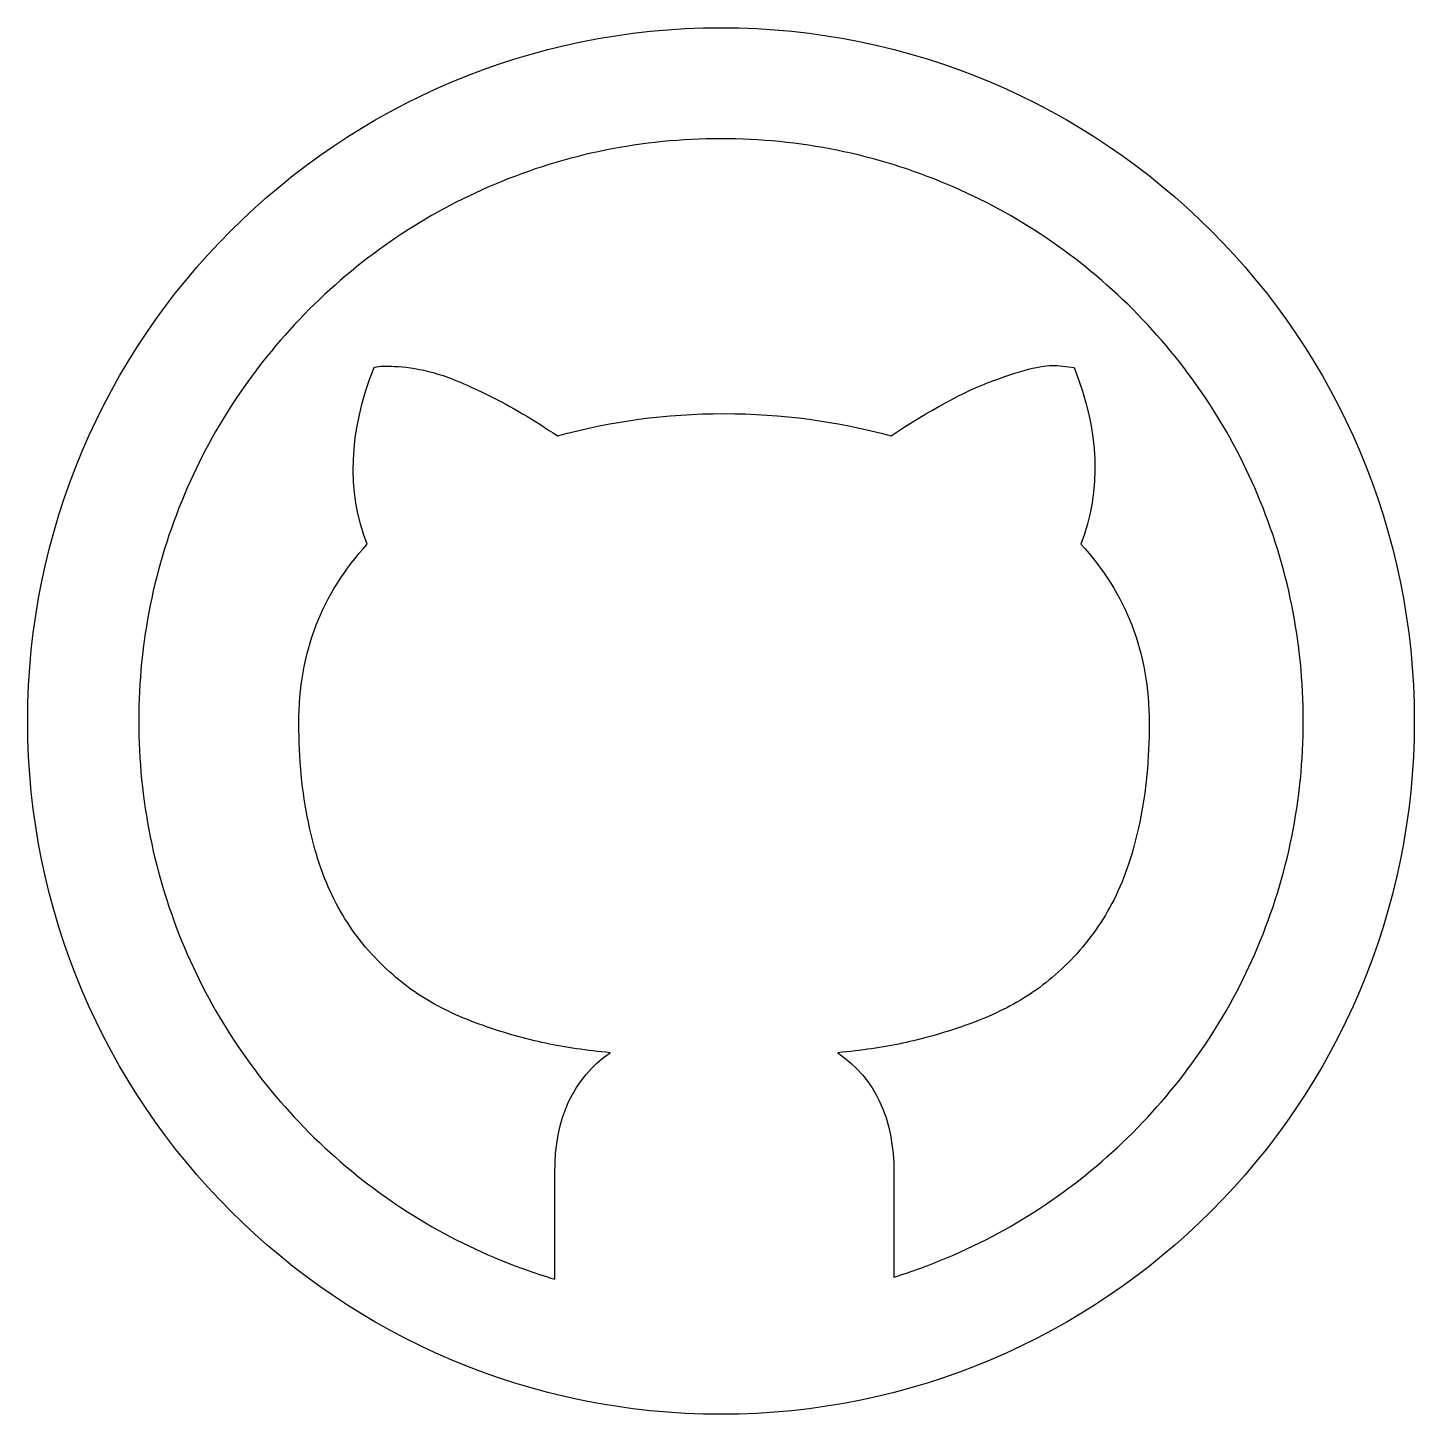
# Model space of a CAD drawing. Header units: centimetres. Extents: x -6.8 to 6.8, y -6.8 to 6.8.
import ezdxf

# ---------------------------------------------------------------- set-up
doc = ezdxf.new("R2010")
doc.units = ezdxf.units.CM
doc.header["$MEASUREMENT"] = 0
doc.layers.add('Layer 1', color=7, linetype='Continuous')

msp = doc.modelspace()

# ---------------------------------------------------------------- linework, layer by layer
at = {"layer": 'Layer 1'}
for points, knots in [([(0, 6.77333), (-3.74081, 6.77333), (-6.77333, 3.74081), (-6.77333, 0), (-6.77333, 0), (-6.77333, -3.74081), (-3.74081, -6.77333), (0, -6.77333), (0, -6.77333), (3.74081, -6.77333), (6.77333, -3.74081), (6.77333, 0), (6.77333, 0), (6.77333, 3.74081), (3.74081, 6.77333), (0, 6.77333)], [0, 0, 0, 0, 0.2, 0.2, 0.2, 0.2, 0.4, 0.4, 0.4, 0.4, 0.6, 0.6, 0.6, 0.6, 1, 1, 1, 1]), ([(4.02238, -4.02238), (3.49956, -4.54517), (2.89113, -4.95549), (2.21385, -5.24195), (2.21385, -5.24195), (2.04182, -5.31471), (1.86711, -5.37858), (1.68995, -5.43367), (1.68995, -5.43367), (1.68995, -5.43367), (1.68995, -4.41854), (1.68995, -4.41854), (1.68995, -4.41854), (1.68995, -3.88495), (1.50696, -3.4925), (1.14094, -3.24114), (1.14094, -3.24114), (1.37028, -3.2191), (1.58081, -3.18822), (1.77263, -3.14854), (1.77263, -3.14854), (1.96445, -3.10886), (2.16734, -3.05152), (2.38117, -2.97656), (2.38117, -2.97656), (2.59506, -2.9016), (2.78688, -2.81231), (2.95664, -2.70867), (2.95664, -2.70867), (3.12645, -2.60503), (3.28959, -2.47054), (3.44612, -2.30518), (3.44612, -2.30518), (3.6027, -2.13982), (3.73385, -1.95241), (3.83969, -1.74294), (3.83969, -1.74294), (3.94553, -1.53347), (4.02934, -1.28212), (4.09104, -0.98888), (4.09104, -0.98888), (4.15279, -0.69564), (4.18364, -0.37261), (4.18364, -0.01984), (4.18364, -0.01984), (4.18364, 0.66366), (3.96097, 1.24574), (3.51557, 1.72641), (3.51557, 1.72641), (3.71845, 2.25558), (3.69639, 2.83105), (3.44942, 3.45282), (3.44942, 3.45282), (3.44942, 3.45282), (3.28406, 3.47266), (3.28406, 3.47266), (3.28406, 3.47266), (3.16944, 3.48589), (2.96325, 3.43739), (2.6656, 3.32714), (2.6656, 3.32714), (2.36795, 3.21689), (2.03391, 3.0361), (1.66349, 2.78474), (1.66349, 2.78474), (1.13877, 2.93026), (0.59415, 3.00302), (0.02971, 3.00302), (0.02971, 3.00302), (-0.53914, 3.00302), (-1.08154, 2.93026), (-1.59748, 2.78474), (-1.59748, 2.78474), (-1.83119, 2.94349), (-2.05278, 3.07467), (-2.26225, 3.17831), (-2.26225, 3.17831), (-2.47172, 3.28195), (-2.63928, 3.35249), (-2.76496, 3.38998), (-2.76496, 3.38998), (-2.89064, 3.42747), (-3.0075, 3.45062), (-3.11553, 3.45943), (-3.11553, 3.45943), (-3.22356, 3.46824), (-3.29301, 3.47046), (-3.32389, 3.46604), (-3.32389, 3.46604), (-3.35477, 3.46162), (-3.37681, 3.45723), (-3.39004, 3.45281), (-3.39004, 3.45281), (-3.63698, 2.82662), (-3.65904, 2.25115), (-3.45619, 1.7264), (-3.45619, 1.7264), (-3.90156, 1.24573), (-4.12426, 0.66365), (-4.12426, -0.01985), (-4.12426, -0.01985), (-4.12426, -0.37262), (-4.09338, -0.69565), (-4.03166, -0.98889), (-4.03166, -0.98889), (-3.96994, -1.28213), (-3.88614, -1.53348), (-3.78031, -1.74295), (-3.78031, -1.74295), (-3.67448, -1.95242), (-3.5433, -2.13983), (-3.38674, -2.30519), (-3.38674, -2.30519), (-3.23018, -2.47055), (-3.06704, -2.60504), (-2.89726, -2.70868), (-2.89726, -2.70868), (-2.72748, -2.81232), (-2.53565, -2.90161), (-2.32179, -2.97657), (-2.32179, -2.97657), (-2.10793, -3.05153), (-1.90507, -3.10886), (-1.71325, -3.14855), (-1.71325, -3.14855), (-1.52143, -3.18824), (-1.31087, -3.21911), (-1.08156, -3.24115), (-1.08156, -3.24115), (-1.44317, -3.48809), (-1.62396, -3.88057), (-1.62396, -4.41855), (-1.62396, -4.41855), (-1.62396, -4.41855), (-1.62396, -5.45347), (-1.62396, -5.45347), (-1.62396, -5.45347), (-1.82369, -5.39402), (-2.02057, -5.32377), (-2.21398, -5.24196), (-2.21398, -5.24196), (-2.89123, -4.9555), (-3.4997, -4.54518), (-4.02249, -4.02239), (-4.02249, -4.02239), (-4.54525, -3.49963), (-4.9556, -2.89114), (-5.24203, -2.21386), (-5.24203, -2.21386), (-5.53828, -1.51328), (-5.68854, -0.76843), (-5.68854, 0), (-5.68854, 0), (-5.68854, 0.76843), (-5.53828, 1.51328), (-5.24195, 2.2139), (-5.24195, 2.2139), (-4.95549, 2.89115), (-4.54517, 3.49962), (-4.02241, 4.02241), (-4.02241, 4.02241), (-3.49965, 4.5452), (-2.89116, 4.95552), (-2.2139, 5.24195), (-2.2139, 5.24195), (-1.51328, 5.53828), (-0.76843, 5.68854), (0, 5.68854), (0, 5.68854), (0.76843, 5.68854), (1.51328, 5.53828), (2.21393, 5.24195), (2.21393, 5.24195), (2.89121, 4.95549), (3.49965, 4.54517), (4.02246, 4.02241), (4.02246, 4.02241), (4.54522, 3.49965), (4.95554, 2.89116), (5.24198, 2.2139), (5.24198, 2.2139), (5.53826, 1.51328), (5.68854, 0.76843), (5.68854, 0), (5.68854, 0), (5.68854, -0.76843), (5.53826, -1.51328), (5.24195, -2.2139), (5.24195, -2.2139), (4.95551, -2.89113), (4.54514, -3.49964), (4.02238, -4.02238)], [0, 0, 0, 0, 0.02040816, 0.02040816, 0.02040816, 0.02040816, 0.04081633, 0.04081633, 0.04081633, 0.04081633, 0.06122449, 0.06122449, 0.06122449, 0.06122449, 0.08163265, 0.08163265, 0.08163265, 0.08163265, 0.10204082, 0.10204082, 0.10204082, 0.10204082, 0.12244898, 0.12244898, 0.12244898, 0.12244898, 0.14285714, 0.14285714, 0.14285714, 0.14285714, 0.16326531, 0.16326531, 0.16326531, 0.16326531, 0.18367347, 0.18367347, 0.18367347, 0.18367347, 0.20408163, 0.20408163, 0.20408163, 0.20408163, 0.2244898, 0.2244898, 0.2244898, 0.2244898, 0.24489796, 0.24489796, 0.24489796, 0.24489796, 0.26530612, 0.26530612, 0.26530612, 0.26530612, 0.28571429, 0.28571429, 0.28571429, 0.28571429, 0.30612245, 0.30612245, 0.30612245, 0.30612245, 0.32653061, 0.32653061, 0.32653061, 0.32653061, 0.34693878, 0.34693878, 0.34693878, 0.34693878, 0.36734694, 0.36734694, 0.36734694, 0.36734694, 0.3877551, 0.3877551, 0.3877551, 0.3877551, 0.40816327, 0.40816327, 0.40816327, 0.40816327, 0.42857143, 0.42857143, 0.42857143, 0.42857143, 0.44897959, 0.44897959, 0.44897959, 0.44897959, 0.46938776, 0.46938776, 0.46938776, 0.46938776, 0.48979592, 0.48979592, 0.48979592, 0.48979592, 0.51020408, 0.51020408, 0.51020408, 0.51020408, 0.53061224, 0.53061224, 0.53061224, 0.53061224, 0.55102041, 0.55102041, 0.55102041, 0.55102041, 0.57142857, 0.57142857, 0.57142857, 0.57142857, 0.59183673, 0.59183673, 0.59183673, 0.59183673, 0.6122449, 0.6122449, 0.6122449, 0.6122449, 0.63265306, 0.63265306, 0.63265306, 0.63265306, 0.65306122, 0.65306122, 0.65306122, 0.65306122, 0.67346939, 0.67346939, 0.67346939, 0.67346939, 0.69387755, 0.69387755, 0.69387755, 0.69387755, 0.71428571, 0.71428571, 0.71428571, 0.71428571, 0.73469388, 0.73469388, 0.73469388, 0.73469388, 0.75510204, 0.75510204, 0.75510204, 0.75510204, 0.7755102, 0.7755102, 0.7755102, 0.7755102, 0.79591837, 0.79591837, 0.79591837, 0.79591837, 0.81632653, 0.81632653, 0.81632653, 0.81632653, 0.83673469, 0.83673469, 0.83673469, 0.83673469, 0.85714286, 0.85714286, 0.85714286, 0.85714286, 0.87755102, 0.87755102, 0.87755102, 0.87755102, 0.89795918, 0.89795918, 0.89795918, 0.89795918, 0.91836735, 0.91836735, 0.91836735, 0.91836735, 0.93877551, 0.93877551, 0.93877551, 0.93877551, 0.95918367, 0.95918367, 0.95918367, 0.95918367, 1, 1, 1, 1])]:
    msp.add_open_spline(points, degree=3, knots=knots, dxfattribs=at)

doc.saveas('drawing.dxf')
